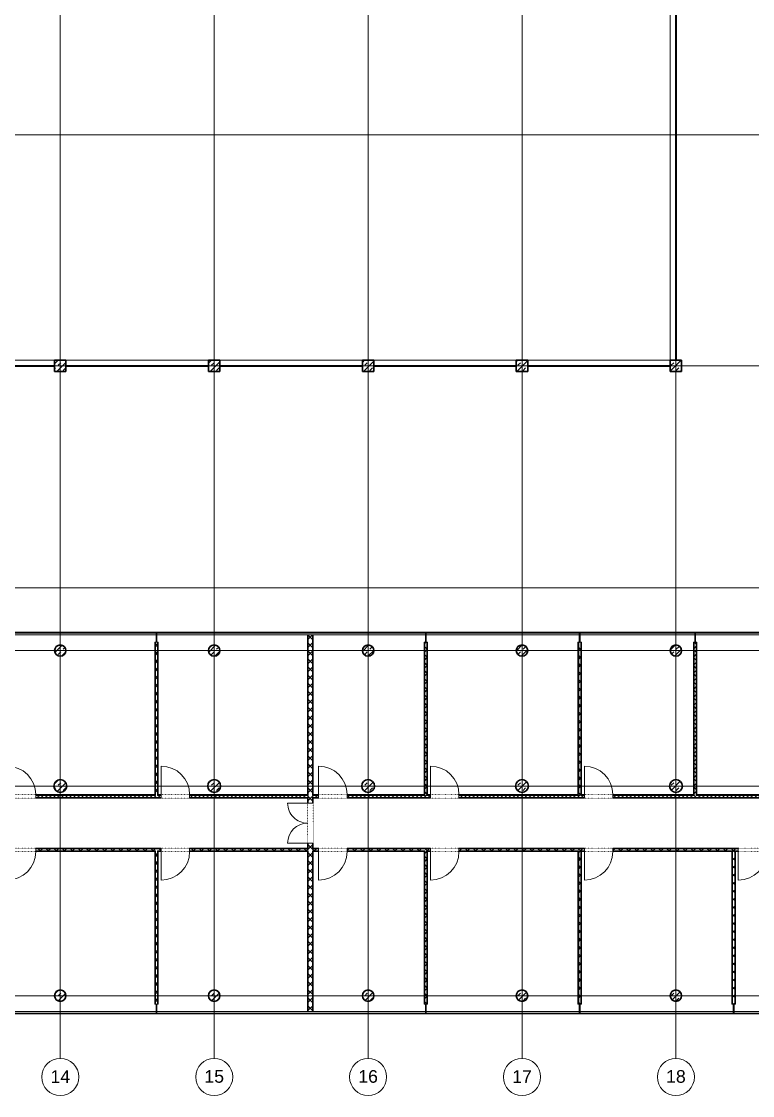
# Model space of a CAD drawing. Header units: millimetres. Extents: x -309577 to 26510, y -302335 to 26695.
# Drawn here: x -221701 to -196051, y -297783 to -260125 of the extents above; entities that cross this region are included whole.
import ezdxf

# ---------------------------------------------------------------- set-up
doc = ezdxf.new("R2010")
doc.units = ezdxf.units.MM
doc.linetypes.add('Rasterlinie', pattern=[22.225, 12.7, -3.175, 3.175, -3.175])
doc.linetypes.add('Über Schnittebene 1', pattern=[1, 0, -1])
for name, color, linetype, lineweight in [('A-DOOR', 1, 'Continuous', 9), ('A-FLOR-OTLN', 6, 'Continuous', 9), ('A-GLAZ', 6, 'Continuous', 9), ('A-WALL', 2, 'Continuous', 9), ('A-WALL-PATT', 2, 'Continuous', 35), ('S-COLS', 6, 'Continuous', 9), ('S-GRID', 1, 'Continuous', 9)]:
    doc.layers.add(name, color=color, linetype=linetype, lineweight=lineweight)
pattern_1 = [(45, (0, 0), (-141.42136, 141.42136), []), (135, (0, 0), (-141.42136, -141.42136), [])]

# ---------------------------------------------------------------- blocks, each defined once
blk = doc.blocks.new('Systemelement - Verglasung-387221-Ebene 1')
at = {"layer": 'A-GLAZ'}
for p, q in [((2919, 15), (-2919, 15)), ((-2919, 15), (-2919, -15)), ((2919, -15), (2919, 15)), ((-2919, -15), (2919, -15))]:
    blk.add_line(p, q, dxfattribs=at)
blk = doc.blocks.new('STB Stütze - rund - STB d_40-V67-Ebene 1')
at = {"layer": 'S-COLS'}
h = blk.add_hatch(dxfattribs=at)
h.set_pattern_fill('FP_77', color=256, style=0, pattern_type=2)
h.set_pattern_definition([(225, (-198738.7, -294282.99), (179.60512, -179.60512), []), (225, (-198918.32, -294282.99), (179.60512, -179.60512), [127, -127])])
h.paths.add_polyline_path([(24, 199), (-24, 199), (-71, 187), (-114, 165), (-150, 133), (-177, 93), (-194, 48), (-200, 0), (-194, -48), (-177, -93), (-150, -133), (-114, -165), (-71, -187), (-24, -199), (24, -199), (71, -187), (114, -165), (150, -133), (177, -93), (194, -48), (200, 0), (194, 48), (177, 93), (150, 133), (114, 165), (71, 187)], flags=0)
at = {"layer": 'S-COLS', "lineweight": 35}
for start, end in [(0, 180), (180, 0)]:
    blk.add_arc((0, 0), 200, start, end, dxfattribs=at)
blk = doc.blocks.new('STB Stütze - rund - STB d_40-V68-Ebene 1')
at = {"layer": 'S-COLS'}
h = blk.add_hatch(dxfattribs=at)
h.set_pattern_fill('FP_78', color=256, style=0, pattern_type=2)
h.set_pattern_definition([(225, (-204138.7, -294282.99), (179.60512, -179.60512), []), (225, (-204318.32, -294282.99), (179.60512, -179.60512), [127, -127])])
h.paths.add_polyline_path([(24, 199), (-24, 199), (-71, 187), (-114, 165), (-150, 133), (-177, 93), (-194, 48), (-200, 0), (-194, -48), (-177, -93), (-150, -133), (-114, -165), (-71, -187), (-24, -199), (24, -199), (71, -187), (114, -165), (150, -133), (177, -93), (194, -48), (200, 0), (194, 48), (177, 93), (150, 133), (114, 165), (71, 187)], flags=0)
at = {"layer": 'S-COLS', "lineweight": 35}
for start, end in [(0, 180), (180, 0)]:
    blk.add_arc((0, 0), 200, start, end, dxfattribs=at)
blk = doc.blocks.new('STB Stütze - rund - STB d_45-332861-Ebene 1')
at = {"layer": 'S-COLS'}
h = blk.add_hatch(dxfattribs=at)
h.set_pattern_fill('FP_79', color=256, style=0, pattern_type=2)
h.set_pattern_definition([(225, (-198738.7, -286932.85), (179.60512, -179.60512), []), (225, (-198918.32, -286932.85), (179.60512, -179.60512), [127, -127])])
h.paths.add_polyline_path([(0, 225), (-50, 219), (-98, 203), (-140, 176), (-176, 140), (-203, 98), (-219, 50), (-225, 0), (-219, -50), (-203, -98), (-176, -140), (-140, -176), (-98, -203), (-50, -219), (0, -225), (50, -219), (98, -203), (140, -176), (176, -140), (203, -98), (219, -50), (225, 0), (219, 50), (203, 98), (176, 140), (140, 176), (98, 203), (50, 219)], flags=0)
at = {"layer": 'S-COLS', "lineweight": 35}
for start, end in [(0, 180), (180, 0)]:
    blk.add_arc((0, 0), 225, start, end, dxfattribs=at)
blk = doc.blocks.new('STB Stütze - rund - STB d_45-V69-Ebene 1')
at = {"layer": 'S-COLS'}
h = blk.add_hatch(dxfattribs=at)
h.set_pattern_fill('FP_80', color=256, style=0, pattern_type=2)
h.set_pattern_definition([(225, (-204138.7, -286932.85), (179.60512, -179.60512), []), (225, (-204318.32, -286932.85), (179.60512, -179.60512), [127, -127])])
h.paths.add_polyline_path([(0, 225), (-50, 219), (-98, 203), (-140, 176), (-176, 140), (-203, 98), (-219, 50), (-225, 0), (-219, -50), (-203, -98), (-176, -140), (-140, -176), (-98, -203), (-50, -219), (0, -225), (50, -219), (98, -203), (140, -176), (176, -140), (203, -98), (219, -50), (225, 0), (219, 50), (203, 98), (176, 140), (140, 176), (98, 203), (50, 219)], flags=0)
at = {"layer": 'S-COLS', "lineweight": 35}
for start, end in [(0, 180), (180, 0)]:
    blk.add_arc((0, 0), 225, start, end, dxfattribs=at)
blk = doc.blocks.new('STB Stütze - rund - STB d_45-V70-Ebene 1')
at = {"layer": 'S-COLS'}
h = blk.add_hatch(dxfattribs=at)
h.set_pattern_fill('FP_81', color=256, style=0, pattern_type=2)
h.set_pattern_definition([(225, (-209538.7, -286932.85), (179.60512, -179.60512), []), (225, (-209718.32, -286932.85), (179.60512, -179.60512), [127, -127])])
h.paths.add_polyline_path([(0, 225), (-50, 219), (-98, 203), (-140, 176), (-176, 140), (-203, 98), (-219, 50), (-225, 0), (-219, -50), (-203, -98), (-176, -140), (-140, -176), (-98, -203), (-50, -219), (0, -225), (50, -219), (98, -203), (140, -176), (176, -140), (203, -98), (219, -50), (225, 0), (219, 50), (203, 98), (176, 140), (140, 176), (98, 203), (50, 219)], flags=0)
at = {"layer": 'S-COLS', "lineweight": 35}
for start, end in [(0, 180), (180, 0)]:
    blk.add_arc((0, 0), 225, start, end, dxfattribs=at)
blk = doc.blocks.new('STB Stütze - rund - STB d_45-V71-Ebene 1')
at = {"layer": 'S-COLS'}
h = blk.add_hatch(dxfattribs=at)
h.set_pattern_fill('FP_82', color=256, style=0, pattern_type=2)
h.set_pattern_definition([(225, (-214938.7, -286932.85), (179.60512, -179.60512), []), (225, (-215118.32, -286932.85), (179.60512, -179.60512), [127, -127])])
h.paths.add_polyline_path([(0, 225), (-50, 219), (-98, 203), (-140, 176), (-176, 140), (-203, 98), (-219, 50), (-225, 0), (-219, -50), (-203, -98), (-176, -140), (-140, -176), (-98, -203), (-50, -219), (0, -225), (50, -219), (98, -203), (140, -176), (176, -140), (203, -98), (219, -50), (225, 0), (219, 50), (203, 98), (176, 140), (140, 176), (98, 203), (50, 219)], flags=0)
at = {"layer": 'S-COLS', "lineweight": 35}
for start, end in [(0, 180), (180, 0)]:
    blk.add_arc((0, 0), 225, start, end, dxfattribs=at)
blk = doc.blocks.new('STB Stütze - rund - STB d_45-V72-Ebene 1')
at = {"layer": 'S-COLS'}
h = blk.add_hatch(dxfattribs=at)
h.set_pattern_fill('FP_83', color=256, style=0, pattern_type=2)
h.set_pattern_definition([(225, (-220338.7, -286932.85), (179.60512, -179.60512), []), (225, (-220518.32, -286932.85), (179.60512, -179.60512), [127, -127])])
h.paths.add_polyline_path([(0, 225), (-50, 219), (-98, 203), (-140, 176), (-176, 140), (-203, 98), (-219, 50), (-225, 0), (-219, -50), (-203, -98), (-176, -140), (-140, -176), (-98, -203), (-50, -219), (0, -225), (50, -219), (98, -203), (140, -176), (176, -140), (203, -98), (219, -50), (225, 0), (219, 50), (203, 98), (176, 140), (140, 176), (98, 203), (50, 219)], flags=0)
at = {"layer": 'S-COLS', "lineweight": 35}
for start, end in [(0, 180), (180, 0)]:
    blk.add_arc((0, 0), 225, start, end, dxfattribs=at)
blk = doc.blocks.new('STB Stütze - rund - STB d_40-V74-Ebene 1')
at = {"layer": 'S-COLS'}
h = blk.add_hatch(dxfattribs=at)
h.set_pattern_fill('FP_85', color=256, style=0, pattern_type=2)
h.set_pattern_definition([(225, (-204138.7, -282182.99), (179.60512, -179.60512), []), (225, (-204318.32, -282182.99), (179.60512, -179.60512), [127, -127])])
h.paths.add_polyline_path([(24, 199), (-24, 199), (-71, 187), (-114, 165), (-150, 133), (-177, 93), (-194, 48), (-200, 0), (-194, -48), (-177, -93), (-150, -133), (-114, -165), (-71, -187), (-24, -199), (24, -199), (71, -187), (114, -165), (150, -133), (177, -93), (194, -48), (200, 0), (194, 48), (177, 93), (150, 133), (114, 165), (71, 187)], flags=0)
at = {"layer": 'S-COLS', "lineweight": 35}
for start, end in [(0, 180), (180, 0)]:
    blk.add_arc((0, 0), 200, start, end, dxfattribs=at)
blk = doc.blocks.new('STB Stütze - rund - STB d_40-V75-Ebene 1')
at = {"layer": 'S-COLS'}
h = blk.add_hatch(dxfattribs=at)
h.set_pattern_fill('FP_86', color=256, style=0, pattern_type=2)
h.set_pattern_definition([(225, (-209538.7, -282182.99), (179.60512, -179.60512), []), (225, (-209718.32, -282182.99), (179.60512, -179.60512), [127, -127])])
h.paths.add_polyline_path([(24, 199), (-24, 199), (-71, 187), (-114, 165), (-150, 133), (-177, 93), (-194, 48), (-200, 0), (-194, -48), (-177, -93), (-150, -133), (-114, -165), (-71, -187), (-24, -199), (24, -199), (71, -187), (114, -165), (150, -133), (177, -93), (194, -48), (200, 0), (194, 48), (177, 93), (150, 133), (114, 165), (71, 187)], flags=0)
at = {"layer": 'S-COLS', "lineweight": 35}
for start, end in [(0, 180), (180, 0)]:
    blk.add_arc((0, 0), 200, start, end, dxfattribs=at)
blk = doc.blocks.new('STB Stütze - rund - STB d_40-V76-Ebene 1')
at = {"layer": 'S-COLS'}
h = blk.add_hatch(dxfattribs=at)
h.set_pattern_fill('FP_87', color=256, style=0, pattern_type=2)
h.set_pattern_definition([(225, (-214938.7, -282182.99), (179.60512, -179.60512), []), (225, (-215118.32, -282182.99), (179.60512, -179.60512), [127, -127])])
h.paths.add_polyline_path([(24, 199), (-24, 199), (-71, 187), (-114, 165), (-150, 133), (-177, 93), (-194, 48), (-200, 0), (-194, -48), (-177, -93), (-150, -133), (-114, -165), (-71, -187), (-24, -199), (24, -199), (71, -187), (114, -165), (150, -133), (177, -93), (194, -48), (200, 0), (194, 48), (177, 93), (150, 133), (114, 165), (71, 187)], flags=0)
at = {"layer": 'S-COLS', "lineweight": 35}
for start, end in [(0, 180), (180, 0)]:
    blk.add_arc((0, 0), 200, start, end, dxfattribs=at)
blk = doc.blocks.new('STB Stütze - rund - STB d_40-V77-Ebene 1')
at = {"layer": 'S-COLS'}
h = blk.add_hatch(dxfattribs=at)
h.set_pattern_fill('FP_88', color=256, style=0, pattern_type=2)
h.set_pattern_definition([(225, (-198738.7, -282182.99), (179.60512, -179.60512), []), (225, (-198918.32, -282182.99), (179.60512, -179.60512), [127, -127])])
h.paths.add_polyline_path([(24, 199), (-24, 199), (-71, 187), (-114, 165), (-150, 133), (-177, 93), (-194, 48), (-200, 0), (-194, -48), (-177, -93), (-150, -133), (-114, -165), (-71, -187), (-24, -199), (24, -199), (71, -187), (114, -165), (150, -133), (177, -93), (194, -48), (200, 0), (194, 48), (177, 93), (150, 133), (114, 165), (71, 187)], flags=0)
at = {"layer": 'S-COLS', "lineweight": 35}
for start, end in [(0, 180), (180, 0)]:
    blk.add_arc((0, 0), 200, start, end, dxfattribs=at)
blk = doc.blocks.new('STB Stütze - rund - STB d_40-V78-Ebene 1')
at = {"layer": 'S-COLS'}
h = blk.add_hatch(dxfattribs=at)
h.set_pattern_fill('FP_89', color=256, style=0, pattern_type=2)
h.set_pattern_definition([(225, (-220338.7, -282182.99), (179.60512, -179.60512), []), (225, (-220518.32, -282182.99), (179.60512, -179.60512), [127, -127])])
h.paths.add_polyline_path([(24, 199), (-24, 199), (-71, 187), (-114, 165), (-150, 133), (-177, 93), (-194, 48), (-200, 0), (-194, -48), (-177, -93), (-150, -133), (-114, -165), (-71, -187), (-24, -199), (24, -199), (71, -187), (114, -165), (150, -133), (177, -93), (194, -48), (200, 0), (194, 48), (177, 93), (150, 133), (114, 165), (71, 187)], flags=0)
at = {"layer": 'S-COLS', "lineweight": 35}
for start, end in [(0, 180), (180, 0)]:
    blk.add_arc((0, 0), 200, start, end, dxfattribs=at)
blk = doc.blocks.new('STB Stütze - rund - STB d_40-V80-Ebene 1')
at = {"layer": 'S-COLS'}
h = blk.add_hatch(dxfattribs=at)
h.set_pattern_fill('FP_91', color=256, style=0, pattern_type=2)
h.set_pattern_definition([(225, (-220338.7, -294282.99), (179.60512, -179.60512), []), (225, (-220518.32, -294282.99), (179.60512, -179.60512), [127, -127])])
h.paths.add_polyline_path([(24, 199), (-24, 199), (-71, 187), (-114, 165), (-150, 133), (-177, 93), (-194, 48), (-200, 0), (-194, -48), (-177, -93), (-150, -133), (-114, -165), (-71, -187), (-24, -199), (24, -199), (71, -187), (114, -165), (150, -133), (177, -93), (194, -48), (200, 0), (194, 48), (177, 93), (150, 133), (114, 165), (71, 187)], flags=0)
at = {"layer": 'S-COLS', "lineweight": 35}
for start, end in [(0, 180), (180, 0)]:
    blk.add_arc((0, 0), 200, start, end, dxfattribs=at)
blk = doc.blocks.new('STB Stütze - rund - STB d_40-V82-Ebene 1')
at = {"layer": 'S-COLS'}
h = blk.add_hatch(dxfattribs=at)
h.set_pattern_fill('FP_93', color=256, style=0, pattern_type=2)
h.set_pattern_definition([(225, (-214938.7, -294282.99), (179.60512, -179.60512), []), (225, (-215118.32, -294282.99), (179.60512, -179.60512), [127, -127])])
h.paths.add_polyline_path([(24, 199), (-24, 199), (-71, 187), (-114, 165), (-150, 133), (-177, 93), (-194, 48), (-200, 0), (-194, -48), (-177, -93), (-150, -133), (-114, -165), (-71, -187), (-24, -199), (24, -199), (71, -187), (114, -165), (150, -133), (177, -93), (194, -48), (200, 0), (194, 48), (177, 93), (150, 133), (114, 165), (71, 187)], flags=0)
at = {"layer": 'S-COLS', "lineweight": 35}
for start, end in [(0, 180), (180, 0)]:
    blk.add_arc((0, 0), 200, start, end, dxfattribs=at)
blk = doc.blocks.new('STB Stütze - rund - STB d_40-V83-Ebene 1')
at = {"layer": 'S-COLS'}
h = blk.add_hatch(dxfattribs=at)
h.set_pattern_fill('FP_94', color=256, style=0, pattern_type=2)
h.set_pattern_definition([(225, (-209538.7, -294282.99), (179.60512, -179.60512), []), (225, (-209718.32, -294282.99), (179.60512, -179.60512), [127, -127])])
h.paths.add_polyline_path([(24, 199), (-24, 199), (-71, 187), (-114, 165), (-150, 133), (-177, 93), (-194, 48), (-200, 0), (-194, -48), (-177, -93), (-150, -133), (-114, -165), (-71, -187), (-24, -199), (24, -199), (71, -187), (114, -165), (150, -133), (177, -93), (194, -48), (200, 0), (194, 48), (177, 93), (150, 133), (114, 165), (71, 187)], flags=0)
at = {"layer": 'S-COLS', "lineweight": 35}
for start, end in [(0, 180), (180, 0)]:
    blk.add_arc((0, 0), 200, start, end, dxfattribs=at)
blk = doc.blocks.new('Systemelement - Verglasung-313630-Ebene 1')
at = {"layer": 'A-GLAZ'}
for p, q in [((155, 15), (-155, 15)), ((-155, 15), (-155, -15)), ((155, -15), (155, 15)), ((-155, -15), (155, -15))]:
    blk.add_line(p, q, dxfattribs=at)
blk = doc.blocks.new('Systemelement - Verglasung-313631-Ebene 1')
at = {"layer": 'A-GLAZ'}
for p, q in [((162, 15), (-162, 15)), ((-162, 15), (-162, -15)), ((162, -15), (162, 15)), ((-162, -15), (162, -15))]:
    blk.add_line(p, q, dxfattribs=at)
blk = doc.blocks.new('Systemelement - Verglasung-313632-Ebene 1')
at = {"layer": 'A-GLAZ'}
for p, q in [((162, 15), (-162, 15)), ((-162, 15), (-162, -15)), ((162, -15), (162, 15)), ((-162, -15), (162, -15))]:
    blk.add_line(p, q, dxfattribs=at)
blk = doc.blocks.new('Systemelement - Verglasung-313636-Ebene 1')
at = {"layer": 'A-GLAZ'}
for p, q in [((155, 15), (-155, 15)), ((-155, 15), (-155, -15)), ((155, -15), (155, 15)), ((-155, -15), (155, -15))]:
    blk.add_line(p, q, dxfattribs=at)
blk = doc.blocks.new('Systemelement - Verglasung-313635-Ebene 1')
at = {"layer": 'A-GLAZ'}
for p, q in [((155, 15), (-155, 15)), ((-155, 15), (-155, -15)), ((155, -15), (155, 15)), ((-155, -15), (155, -15))]:
    blk.add_line(p, q, dxfattribs=at)
blk = doc.blocks.new('Systemelement - Verglasung-313637-Ebene 1')
at = {"layer": 'A-GLAZ'}
for p, q in [((155, 15), (-155, 15)), ((-155, 15), (-155, -15)), ((155, -15), (155, 15)), ((-155, -15), (155, -15))]:
    blk.add_line(p, q, dxfattribs=at)
blk = doc.blocks.new('Systemelement - Verglasung-313638-Ebene 1')
at = {"layer": 'A-GLAZ'}
for p, q in [((162, 15), (-162, 15)), ((-162, 15), (-162, -15)), ((162, -15), (162, 15)), ((-162, -15), (162, -15))]:
    blk.add_line(p, q, dxfattribs=at)
blk = doc.blocks.new('Drehflügel 1-flg - Variabel1 - Drehflügel 1-flg - Variabel-349504-Ebene 1')
at = {"layer": 'A-DOOR'}
blk.add_line((500, 1077), (500, 77), dxfattribs=at)
at = {"layer": 'A-DOOR', "linetype": 'Über Schnittebene 1'}
for p, q in [((-500, 77), (500, 77)), ((500, -48), (-500, -48))]:
    blk.add_line(p, q, dxfattribs=at)
at = {"layer": 'A-DOOR'}
blk.add_arc((500, 77), 1000, 90, 180, dxfattribs=at)
blk = doc.blocks.new('Drehflügel 1-flg - Variabel1 - Drehflügel 1-flg - Variabel-349503-Ebene 1')
at = {"layer": 'A-DOOR', "linetype": 'Über Schnittebene 1'}
for p, q in [((500, 48), (-500, 48)), ((-500, -77), (500, -77))]:
    blk.add_line(p, q, dxfattribs=at)
at = {"layer": 'A-DOOR'}
blk.add_line((500, -1077), (500, -77), dxfattribs=at)
blk.add_arc((500, -77), 1000, 180, 270, dxfattribs=at)
blk = doc.blocks.new('Drehflügel 2-flg - Variabel1 - Drehflügel 2-flg - 140-349508-Ebene 1')
at = {"layer": 'A-DOOR', "linetype": 'Über Schnittebene 1'}
for p, q in [((700, 86), (-700, 86)), ((-700, -114), (700, -114))]:
    blk.add_line(p, q, dxfattribs=at)
at = {"layer": 'A-DOOR'}
for p, q in [((-700, -814), (-700, -114)), ((700, -814), (700, -114))]:
    blk.add_line(p, q, dxfattribs=at)
for centre, start, end in [((-700, -114), 270, 0), ((700, -114), 180, 270)]:
    blk.add_arc(centre, 700, start, end, dxfattribs=at)
blk = doc.blocks.new('STB Stütze - rechteckig - STB 40 x 40-V103-Ebene 1')
at = {"layer": 'S-COLS'}
h = blk.add_hatch(dxfattribs=at)
h.set_pattern_fill('FP_118', color=256, style=0, pattern_type=2)
h.set_pattern_definition([(225, (-198738.7, -272202.99), (179.60512, -179.60512), []), (225, (-198918.3, -272202.99), (179.60512, -179.60512), [127, -127])])
h.paths.add_polyline_path([(-200, 200), (-200, -200), (200, -200), (200, 200)], flags=0)
at = {"layer": 'S-COLS', "lineweight": 35}
for p, q in [((-200, 200), (200, 200)), ((-200, -200), (-200, 200)), ((200, 200), (200, -200)), ((200, -200), (-200, -200))]:
    blk.add_line(p, q, dxfattribs=at)
blk = doc.blocks.new('STB Stütze - rechteckig - STB 40 x 40-V104-Ebene 1')
at = {"layer": 'S-COLS'}
h = blk.add_hatch(dxfattribs=at)
h.set_pattern_fill('FP_119', color=256, style=0, pattern_type=2)
h.set_pattern_definition([(225, (-204138.7, -272202.99), (179.60512, -179.60512), []), (225, (-204318.3, -272202.99), (179.60512, -179.60512), [127, -127])])
h.paths.add_polyline_path([(-200, 200), (-200, -200), (200, -200), (200, 200)], flags=0)
at = {"layer": 'S-COLS', "lineweight": 35}
for p, q in [((-200, 200), (200, 200)), ((-200, -200), (-200, 200)), ((200, 200), (200, -200)), ((200, -200), (-200, -200))]:
    blk.add_line(p, q, dxfattribs=at)
blk = doc.blocks.new('STB Stütze - rechteckig - STB 40 x 40-V105-Ebene 1')
at = {"layer": 'S-COLS'}
h = blk.add_hatch(dxfattribs=at)
h.set_pattern_fill('FP_120', color=256, style=0, pattern_type=2)
h.set_pattern_definition([(225, (-209538.7, -272202.99), (179.60512, -179.60512), []), (225, (-209718.3, -272202.99), (179.60512, -179.60512), [127, -127])])
h.paths.add_polyline_path([(-200, 200), (-200, -200), (200, -200), (200, 200)], flags=0)
at = {"layer": 'S-COLS', "lineweight": 35}
for p, q in [((-200, 200), (200, 200)), ((-200, -200), (-200, 200)), ((200, 200), (200, -200)), ((200, -200), (-200, -200))]:
    blk.add_line(p, q, dxfattribs=at)
blk = doc.blocks.new('STB Stütze - rechteckig - STB 40 x 40-V106-Ebene 1')
at = {"layer": 'S-COLS'}
h = blk.add_hatch(dxfattribs=at)
h.set_pattern_fill('FP_121', color=256, style=0, pattern_type=2)
h.set_pattern_definition([(225, (-214938.7, -272202.99), (179.60512, -179.60512), []), (225, (-215118.3, -272202.99), (179.60512, -179.60512), [127, -127])])
h.paths.add_polyline_path([(-200, 200), (-200, -200), (200, -200), (200, 200)], flags=0)
at = {"layer": 'S-COLS', "lineweight": 35}
for p, q in [((-200, 200), (200, 200)), ((-200, -200), (-200, 200)), ((200, 200), (200, -200)), ((200, -200), (-200, -200))]:
    blk.add_line(p, q, dxfattribs=at)
blk = doc.blocks.new('STB Stütze - rechteckig - STB 40 x 40-V107-Ebene 1')
at = {"layer": 'S-COLS'}
h = blk.add_hatch(dxfattribs=at)
h.set_pattern_fill('FP_122', color=256, style=0, pattern_type=2)
h.set_pattern_definition([(225, (-220338.7, -272202.99), (179.60512, -179.60512), []), (225, (-220518.3, -272202.99), (179.60512, -179.60512), [127, -127])])
h.paths.add_polyline_path([(-200, 200), (-200, -200), (200, -200), (200, 200)], flags=0)
at = {"layer": 'S-COLS', "lineweight": 35}
for p, q in [((-200, 200), (200, 200)), ((-200, -200), (-200, 200)), ((200, 200), (200, -200)), ((200, -200), (-200, -200))]:
    blk.add_line(p, q, dxfattribs=at)
blk = doc.blocks.new('Systemelement - Verglasung-384485-Ebene 1')
at = {"layer": 'A-GLAZ'}
for p, q in [((11950, 15), (-11950, 15)), ((-11950, -15), (11950, -15))]:
    blk.add_line(p, q, dxfattribs=at)
blk = doc.blocks.new('Systemelement - Verglasung-384484-Ebene 1')
at = {"layer": 'A-GLAZ'}
for p, q in [((2500, 15), (-2500, 15)), ((-2500, -15), (2500, -15))]:
    blk.add_line(p, q, dxfattribs=at)
blk = doc.blocks.new('Systemelement - Verglasung-392771-Ebene 1')
at = {"layer": 'A-GLAZ'}
for p, q in [((45862, 15), (-45862, 15)), ((-45862, -15), (45862, -15))]:
    blk.add_line(p, q, dxfattribs=at)
blk = doc.blocks.new('Systemelement - Verglasung-392772-Ebene 1')
at = {"layer": 'A-GLAZ'}
for p, q in [((14262.5, 15), (-14262.5, 15)), ((-14262.5, 15), (-14262.5, -15)), ((14262.5, -15), (14262.5, 15)), ((-14262.5, -15), (14262.5, -15))]:
    blk.add_line(p, q, dxfattribs=at)
blk = doc.blocks.new('Raster - Rasterbeschriftung-194804-Ebene 1')
at = {"layer": 'S-GRID'}
blk.add_circle((0, 0), 6.5, dxfattribs=at)

msp = doc.modelspace()

# ---------------------------------------------------------------- hatches: boundary and pattern name
at = {"layer": 'A-WALL-PATT', "lineweight": 9}
h = msp.add_hatch(dxfattribs=at)
h.set_pattern_fill('FP_1', color=256, style=0, pattern_type=2)
h.set_pattern_definition(pattern_1)
h.paths.add_polyline_path([(-211489, -294833), (-211489, -289208), (-211639, -289208), (-211639, -294833)], flags=0)
h.paths.add_polyline_path([(-211639, -289133), (-211489, -289133), (-211489, -288933), (-211639, -288933), (-211639, -289108)], flags=0)
h.paths.add_polyline_path([(-211639, -287533), (-211489, -287533), (-211489, -287333), (-211639, -287333), (-211639, -287358)], flags=0)
h.paths.add_polyline_path([(-211489, -287258), (-211489, -281633), (-211639, -281633), (-211639, -287258)], flags=0)
h = msp.add_hatch(dxfattribs=at)
h.set_pattern_fill('FP_1', color=256, style=0, pattern_type=2)
h.set_pattern_definition(pattern_1)
h.paths.add_polyline_path([(-216926, -287258), (-216926, -281883), (-217001, -281883), (-217001, -287258)], flags=0)
h = msp.add_hatch(dxfattribs=at)
h.set_pattern_fill('FP_1', color=256, style=0, pattern_type=2)
h.set_pattern_definition(pattern_1)
h.paths.add_polyline_path([(-207551, -287258), (-207476, -287258), (-207476, -281883), (-207551, -281883), (-207551, -287233)], flags=0)
h = msp.add_hatch(dxfattribs=at)
h.set_pattern_fill('FP_1', color=256, style=0, pattern_type=2)
h.set_pattern_definition(pattern_1)
h.paths.add_polyline_path([(-202076, -287258), (-202076, -281883), (-202151, -281883), (-202151, -287258)], flags=0)
h = msp.add_hatch(dxfattribs=at)
h.set_pattern_fill('FP_1', color=256, style=0, pattern_type=2)
h.set_pattern_definition(pattern_1)
h.paths.add_polyline_path([(-198026, -287258), (-198026, -281883), (-198101, -281883), (-198101, -287258)], flags=0)
h = msp.add_hatch(dxfattribs=at)
h.set_pattern_fill('FP_1', color=256, style=0, pattern_type=2)
h.set_pattern_definition(pattern_1)
h.paths.add_polyline_path([(-211639, -287333), (-211276, -287333), (-211276, -287258), (-215801, -287258), (-215801, -287333), (-214193, -287333)], flags=0)
h.paths.add_polyline_path([(-192726, -287333), (-192726, -287258), (-193326, -287258), (-193326, -287333)], flags=0)
h.paths.add_polyline_path([(-231556, -287333), (-227461, -287333), (-227461, -287258), (-231751, -287258), (-231751, -287333)], flags=0)
h.paths.add_polyline_path([(-194326, -287333), (-194326, -287258), (-200951, -287258), (-200951, -287333), (-196831, -287333)], flags=0)
h.paths.add_polyline_path([(-226576, -287333), (-223526, -287333), (-223526, -287258), (-226576, -287258)], flags=0)
h.paths.add_polyline_path([(-201951, -287333), (-201951, -287258), (-206351, -287258), (-206351, -287333), (-202619, -287333)], flags=0)
h.paths.add_polyline_path([(-222526, -287333), (-222201, -287333), (-222201, -287258), (-222526, -287258)], flags=0)
h.paths.add_polyline_path([(-221201, -287333), (-216801, -287333), (-216801, -287258), (-221201, -287258)], flags=0)
h.paths.add_polyline_path([(-207351, -287333), (-207351, -287258), (-210276, -287258), (-210276, -287333), (-208406, -287333)], flags=0)
h = msp.add_hatch(dxfattribs=at)
h.set_pattern_fill('FP_1', color=256, style=0, pattern_type=2)
h.set_pattern_definition(pattern_1)
h.paths.add_polyline_path([(-193937, -289208), (-192726, -289208), (-192726, -289133), (-195551, -289133), (-195551, -289208)], flags=0)
h.paths.add_polyline_path([(-233002, -289208), (-228926, -289208), (-228926, -289133), (-233101, -289133), (-233101, -289208)], flags=0)
h.paths.add_polyline_path([(-196551, -289208), (-196551, -289133), (-200951, -289133), (-200951, -289208), (-196676, -289208)], flags=0)
h.paths.add_polyline_path([(-226601, -289208), (-222201, -289208), (-222201, -289133), (-226601, -289133)], flags=0)
h.paths.add_polyline_path([(-227926, -289208), (-227601, -289208), (-227601, -289133), (-227926, -289133)], flags=0)
h.paths.add_polyline_path([(-201951, -289208), (-201951, -289133), (-206351, -289133), (-206351, -289208), (-202076, -289208)], flags=0)
h.paths.add_polyline_path([(-221201, -289208), (-216801, -289208), (-216801, -289133), (-221201, -289133)], flags=0)
h.paths.add_polyline_path([(-207351, -289208), (-207351, -289133), (-210276, -289133), (-210276, -289208), (-207476, -289208)], flags=0)
h.paths.add_polyline_path([(-211276, -289208), (-211276, -289133), (-215801, -289133), (-215801, -289208), (-211300, -289208)], flags=0)
h = msp.add_hatch(dxfattribs=at)
h.set_pattern_fill('FP_1', color=256, style=0, pattern_type=2)
h.set_pattern_definition(pattern_1)
h.paths.add_polyline_path([(-217001, -294583), (-216926, -294583), (-216926, -289208), (-217001, -289208), (-217001, -291234)], flags=0)
h = msp.add_hatch(dxfattribs=at)
h.set_pattern_fill('FP_1', color=256, style=0, pattern_type=2)
h.set_pattern_definition(pattern_1)
h.paths.add_polyline_path([(-207476, -294583), (-207476, -289208), (-207551, -289208), (-207551, -294583)], flags=0)
h = msp.add_hatch(dxfattribs=at)
h.set_pattern_fill('FP_1', color=256, style=0, pattern_type=2)
h.set_pattern_definition(pattern_1)
h.paths.add_polyline_path([(-202076, -294583), (-202076, -289208), (-202151, -289208), (-202151, -294583)], flags=0)
h = msp.add_hatch(dxfattribs=at)
h.set_pattern_fill('FP_1', color=256, style=0, pattern_type=2)
h.set_pattern_definition(pattern_1)
h.paths.add_polyline_path([(-196751, -294583), (-196676, -294583), (-196676, -289208), (-196751, -289208), (-196751, -291234)], flags=0)

# ---------------------------------------------------------------- linework, layer by layer
at = {"layer": 'A-FLOR-OTLN'}
for p, q in [((-198939, -248103), (-198939, -272003)), ((-220539, -272003), (-225539, -272003)), ((-215139, -272003), (-220139, -272003)), ((-209739, -272003), (-214739, -272003)), ((-204339, -272003), (-209339, -272003)), ((-198939, -272003), (-203939, -272003)), ((-216979, -281633), (-222349, -281633)), ((-211664, -281633), (-216949, -281633)), ((-207529, -281633), (-211464, -281633)), ((-202129, -281633), (-207499, -281633)), ((-198079, -281633), (-202099, -281633)), ((-192726, -281633), (-198049, -281633)), ((-222349, -294833), (-216979, -294833)), ((-216949, -294833), (-211664, -294833)), ((-211464, -294833), (-207529, -294833)), ((-207499, -294833), (-202129, -294833)), ((-202099, -294833), (-196729, -294833)), ((-196699, -294833), (-192621, -294833))]:
    msp.add_line(p, q, dxfattribs=at)
at = {"layer": 'A-WALL', "color": 7}
for p, q in [((-211664, -281633), (-211664, -287233)), ((-211464, -281633), (-211664, -281633)), ((-211464, -287233), (-211464, -281633)), ((-217026, -281883), (-217026, -287233)), ((-216901, -281883), (-217026, -281883)), ((-216901, -287233), (-216901, -281883)), ((-207576, -281883), (-207576, -287233)), ((-207451, -281883), (-207576, -281883)), ((-207451, -287233), (-207451, -281883)), ((-202176, -281883), (-202176, -287233)), ((-202051, -281883), (-202176, -281883)), ((-202051, -287233), (-202051, -281883)), ((-198126, -281883), (-198126, -287233)), ((-198001, -281883), (-198126, -281883)), ((-198001, -287233), (-198001, -281883)), ((-217026, -287233), (-221201, -287233)), ((-221201, -287233), (-221201, -287358)), ((-216801, -287233), (-216901, -287233)), ((-216801, -287358), (-216801, -287233)), ((-211664, -287233), (-215801, -287233)), ((-215801, -287233), (-215801, -287358)), ((-211276, -287233), (-211464, -287233)), ((-211276, -287358), (-211276, -287233)), ((-207576, -287233), (-210276, -287233)), ((-210276, -287233), (-210276, -287358)), ((-207351, -287233), (-207451, -287233)), ((-207351, -287358), (-207351, -287233)), ((-202176, -287233), (-206351, -287233)), ((-206351, -287233), (-206351, -287358)), ((-201951, -287233), (-202051, -287233)), ((-201951, -287358), (-201951, -287233)), ((-198126, -287233), (-200951, -287233)), ((-200951, -287233), (-200951, -287358)), ((-194326, -287233), (-198001, -287233)), ((-221201, -287358), (-216801, -287358)), ((-215801, -287358), (-211664, -287358)), ((-211664, -287358), (-211664, -287533)), ((-211664, -287533), (-211464, -287533)), ((-211464, -287358), (-211276, -287358)), ((-211464, -287533), (-211464, -287358)), ((-210276, -287358), (-207351, -287358)), ((-206351, -287358), (-201951, -287358)), ((-200951, -287358), (-194326, -287358)), ((-216801, -289108), (-221201, -289108)), ((-221201, -289108), (-221201, -289233)), ((-216801, -289233), (-216801, -289108)), ((-211664, -289108), (-215801, -289108)), ((-215801, -289108), (-215801, -289233)), ((-211664, -288933), (-211664, -289108)), ((-211464, -288933), (-211664, -288933)), ((-211464, -289108), (-211464, -288933)), ((-211276, -289108), (-211464, -289108)), ((-211276, -289233), (-211276, -289108)), ((-207351, -289108), (-210276, -289108)), ((-210276, -289108), (-210276, -289233)), ((-207351, -289233), (-207351, -289108)), ((-201951, -289108), (-206351, -289108)), ((-206351, -289108), (-206351, -289233)), ((-201951, -289233), (-201951, -289108)), ((-196551, -289108), (-200951, -289108)), ((-200951, -289108), (-200951, -289233)), ((-196551, -289233), (-196551, -289108)), ((-221201, -289233), (-217026, -289233)), ((-217026, -289233), (-217026, -294583)), ((-216901, -289233), (-216801, -289233)), ((-216901, -294583), (-216901, -289233)), ((-215801, -289233), (-211664, -289233)), ((-211664, -289233), (-211664, -294833)), ((-211464, -289233), (-211276, -289233)), ((-211464, -294833), (-211464, -289233)), ((-210276, -289233), (-207576, -289233)), ((-207576, -289233), (-207576, -294583)), ((-207451, -294583), (-207451, -289233)), ((-207451, -289233), (-207351, -289233)), ((-206351, -289233), (-202176, -289233)), ((-202176, -289233), (-202176, -294583)), ((-202051, -289233), (-201951, -289233)), ((-202051, -294583), (-202051, -289233)), ((-200951, -289233), (-196776, -289233)), ((-196776, -289233), (-196776, -294583)), ((-196651, -289233), (-196551, -289233)), ((-196651, -294583), (-196651, -289233)), ((-217026, -294583), (-216901, -294583)), ((-211664, -294833), (-211464, -294833)), ((-207576, -294583), (-207451, -294583)), ((-202176, -294583), (-202051, -294583)), ((-196776, -294583), (-196651, -294583))]:
    msp.add_line(p, q, dxfattribs=at)
at = {"layer": 'A-WALL'}
for p, q in [((-211639, -287258), (-211639, -281633)), ((-211489, -287258), (-211489, -281633)), ((-217001, -287258), (-217001, -281883)), ((-216926, -287258), (-216926, -281883)), ((-207551, -287258), (-207551, -281883)), ((-207476, -287258), (-207476, -281883)), ((-202151, -287258), (-202151, -281883)), ((-202076, -287258), (-202076, -281883)), ((-198101, -287258), (-198101, -281883)), ((-198026, -287258), (-198026, -281883)), ((-217001, -287258), (-221201, -287258)), ((-216801, -287258), (-216926, -287258)), ((-211639, -287258), (-215801, -287258)), ((-211276, -287258), (-211489, -287258)), ((-207551, -287258), (-210276, -287258)), ((-207351, -287258), (-207476, -287258)), ((-202151, -287258), (-206351, -287258)), ((-201951, -287258), (-202076, -287258)), ((-198101, -287258), (-200951, -287258)), ((-194326, -287258), (-198026, -287258)), ((-216801, -287333), (-221201, -287333)), ((-211639, -287333), (-215801, -287333)), ((-211639, -287533), (-211639, -287333)), ((-211276, -287333), (-211489, -287333)), ((-211489, -287533), (-211489, -287333)), ((-207351, -287333), (-210276, -287333)), ((-201951, -287333), (-206351, -287333)), ((-194326, -287333), (-200951, -287333)), ((-216801, -289133), (-221201, -289133)), ((-217001, -289208), (-221201, -289208)), ((-217001, -294583), (-217001, -289208)), ((-216801, -289208), (-216926, -289208)), ((-216926, -294583), (-216926, -289208)), ((-211639, -289133), (-215801, -289133)), ((-211639, -289208), (-215801, -289208)), ((-211639, -289133), (-211639, -288933)), ((-211639, -294833), (-211639, -289208)), ((-211489, -289133), (-211489, -288933)), ((-211276, -289133), (-211489, -289133)), ((-211276, -289208), (-211489, -289208)), ((-211489, -294833), (-211489, -289208)), ((-207351, -289133), (-210276, -289133)), ((-207551, -289208), (-210276, -289208)), ((-207551, -294583), (-207551, -289208)), ((-207476, -294583), (-207476, -289208)), ((-207351, -289208), (-207476, -289208)), ((-201951, -289133), (-206351, -289133)), ((-202151, -289208), (-206351, -289208)), ((-202151, -294583), (-202151, -289208)), ((-201951, -289208), (-202076, -289208)), ((-202076, -294583), (-202076, -289208)), ((-196551, -289133), (-200951, -289133)), ((-196751, -289208), (-200951, -289208)), ((-196751, -294583), (-196751, -289208)), ((-196551, -289208), (-196676, -289208)), ((-196676, -294583), (-196676, -289208))]:
    msp.add_line(p, q, dxfattribs=at)
at = {"layer": 'S-GRID', "linetype": 'Rasterlinie'}
for p, q in [((-220339, -296483), (-220339, -235883)), ((-214939, -235883), (-214939, -296483)), ((-209539, -235883), (-209539, -296483)), ((-204139, -296483), (-204139, -235883)), ((-198739, -235883), (-198739, -296483)), ((-175468, -264103), (-297439, -264103)), ((-175468, -272203), (-297439, -272203)), ((-297439, -279983), (-175468, -279983)), ((-297439, -282183), (-175468, -282183)), ((-175468, -286933), (-297439, -286933)), ((-297439, -294283), (-175468, -294283))]:
    msp.add_line(p, q, dxfattribs=at)

# ---------------------------------------------------------------- block references
at = {"layer": 'A-DOOR'}
for name, p, rotation in [('Drehflügel 1-flg - Variabel1 - Drehflügel 1-flg - Variabel-349503-Ebene 1', (-221701, -287310), 180), ('Drehflügel 1-flg - Variabel1 - Drehflügel 1-flg - Variabel-349503-Ebene 1', (-216301, -287310), 180), ('Drehflügel 1-flg - Variabel1 - Drehflügel 1-flg - Variabel-349503-Ebene 1', (-210776, -287310), 180), ('Drehflügel 1-flg - Variabel1 - Drehflügel 1-flg - Variabel-349503-Ebene 1', (-206851, -287310), 180), ('Drehflügel 1-flg - Variabel1 - Drehflügel 1-flg - Variabel-349503-Ebene 1', (-201451, -287310), 180), ('Drehflügel 2-flg - Variabel1 - Drehflügel 2-flg - 140-349508-Ebene 1', (-211549, -288233), 270), ('Drehflügel 1-flg - Variabel1 - Drehflügel 1-flg - Variabel-349504-Ebene 1', (-221701, -289156), 180), ('Drehflügel 1-flg - Variabel1 - Drehflügel 1-flg - Variabel-349504-Ebene 1', (-216301, -289156), 180), ('Drehflügel 1-flg - Variabel1 - Drehflügel 1-flg - Variabel-349504-Ebene 1', (-210776, -289156), 180), ('Drehflügel 1-flg - Variabel1 - Drehflügel 1-flg - Variabel-349504-Ebene 1', (-206851, -289156), 180), ('Drehflügel 1-flg - Variabel1 - Drehflügel 1-flg - Variabel-349504-Ebene 1', (-201451, -289156), 180), ('Drehflügel 1-flg - Variabel1 - Drehflügel 1-flg - Variabel-349504-Ebene 1', (-196051, -289156), 180)]:
    msp.add_blockref(name, p, dxfattribs=dict(at, rotation=rotation))
at = {"layer": 'A-GLAZ'}
for name, p, rotation in [('Systemelement - Verglasung-384485-Ebene 1', (-198739, -260053), 270.0000000000001), ('Systemelement - Verglasung-384484-Ebene 1', (-223039, -272203), 180), ('Systemelement - Verglasung-384484-Ebene 1', (-217639, -272203), 180), ('Systemelement - Verglasung-384484-Ebene 1', (-212239, -272203), 180), ('Systemelement - Verglasung-384484-Ebene 1', (-206839, -272203), 180), ('Systemelement - Verglasung-384484-Ebene 1', (-201439, -272203), 180), ('Systemelement - Verglasung-313636-Ebene 1', (-216964, -281728), 90), ('Systemelement - Verglasung-313635-Ebene 1', (-207514, -281728), 90), ('Systemelement - Verglasung-313637-Ebene 1', (-202114, -281728), 90), ('Systemelement - Verglasung-313638-Ebene 1', (-198064, -281720), 90), ('Systemelement - Verglasung-313632-Ebene 1', (-216964, -294745), 270), ('Systemelement - Verglasung-313631-Ebene 1', (-207514, -294745), 270), ('Systemelement - Verglasung-313630-Ebene 1', (-202114, -294738), 270), ('Systemelement - Verglasung-313630-Ebene 1', (-196714, -294738), 270)]:
    msp.add_blockref(name, p, dxfattribs=dict(at, rotation=rotation))
for name, p in [('Systemelement - Verglasung-392772-Ebene 1', (-212239, -281553)), ('Systemelement - Verglasung-387221-Ebene 1', (-195057, -281553)), ('Systemelement - Verglasung-392771-Ebene 1', (-225776, -294908))]:
    msp.add_blockref(name, p, dxfattribs=at)
at = {"layer": 'S-COLS', "rotation": 180}
for name, p in [('STB Stütze - rechteckig - STB 40 x 40-V107-Ebene 1', (-220339, -272203)), ('STB Stütze - rechteckig - STB 40 x 40-V106-Ebene 1', (-214939, -272203)), ('STB Stütze - rechteckig - STB 40 x 40-V105-Ebene 1', (-209539, -272203)), ('STB Stütze - rechteckig - STB 40 x 40-V104-Ebene 1', (-204139, -272203)), ('STB Stütze - rechteckig - STB 40 x 40-V103-Ebene 1', (-198739, -272203)), ('STB Stütze - rund - STB d_40-V78-Ebene 1', (-220339, -282183)), ('STB Stütze - rund - STB d_40-V76-Ebene 1', (-214939, -282183)), ('STB Stütze - rund - STB d_40-V75-Ebene 1', (-209539, -282183)), ('STB Stütze - rund - STB d_40-V74-Ebene 1', (-204139, -282183)), ('STB Stütze - rund - STB d_40-V77-Ebene 1', (-198739, -282183)), ('STB Stütze - rund - STB d_45-V72-Ebene 1', (-220339, -286933)), ('STB Stütze - rund - STB d_45-V71-Ebene 1', (-214939, -286933)), ('STB Stütze - rund - STB d_45-V70-Ebene 1', (-209539, -286933)), ('STB Stütze - rund - STB d_45-V69-Ebene 1', (-204139, -286933)), ('STB Stütze - rund - STB d_45-332861-Ebene 1', (-198739, -286933)), ('STB Stütze - rund - STB d_40-V80-Ebene 1', (-220339, -294283)), ('STB Stütze - rund - STB d_40-V82-Ebene 1', (-214939, -294283)), ('STB Stütze - rund - STB d_40-V83-Ebene 1', (-209539, -294283)), ('STB Stütze - rund - STB d_40-V68-Ebene 1', (-204139, -294283)), ('STB Stütze - rund - STB d_40-V67-Ebene 1', (-198739, -294283))]:
    msp.add_blockref(name, p, dxfattribs=at)
at = {"layer": 'S-GRID', "xscale": 99.99999999999993, "yscale": 99.99999999999993, "zscale": 99.99999999999993}
for p in [(-220339, -297133), (-204139, -297133)]:
    msp.add_blockref('Raster - Rasterbeschriftung-194804-Ebene 1', p, dxfattribs=at)
at = {"layer": 'S-GRID', "xscale": 99.99999999999993, "yscale": 99.99999999999993, "zscale": 99.99999999999993, "rotation": 180}
for p in [(-214939, -297133), (-209539, -297133), (-198739, -297133)]:
    msp.add_blockref('Raster - Rasterbeschriftung-194804-Ebene 1', p, dxfattribs=at)

# ---------------------------------------------------------------- next in the draw order: texts
at = {"layer": 'S-GRID', "char_height": 442.59, "width": 820.72, "attachment_point": 2, "line_spacing_factor": 0.938532, "bg_fill": 3, "box_fill_scale": 1.25, "bg_fill_color": 0, "bg_fill_transparency": 0}
for s, insert in [('\\fArial|b0|i0|c0|p34|;14', (-220339, -296897)), ('\\fArial|b0|i0|c0|p34|;15', (-214939, -296892)), ('\\fArial|b0|i0|c0|p34|;16', (-209539, -296892)), ('\\fArial|b0|i0|c0|p34|;17', (-204139, -296897)), ('\\fArial|b0|i0|c0|p34|;18', (-198739, -296892))]:
    msp.add_mtext(s, dxfattribs=dict(at, insert=insert))

doc.saveas('drawing.dxf')
